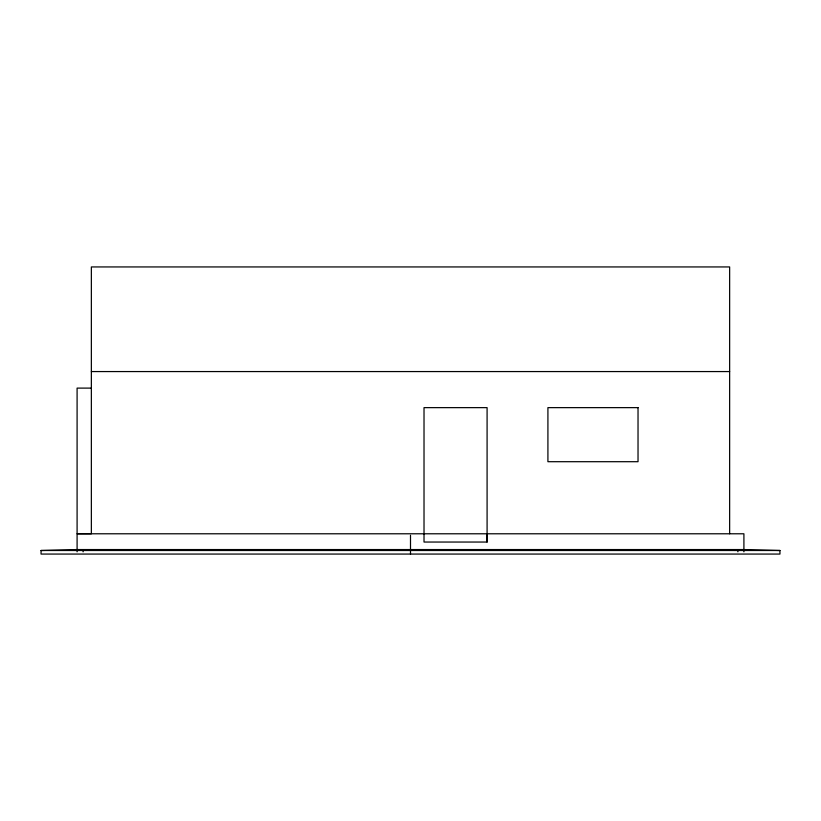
<?xml version="1.0" encoding="UTF-8"?>
<svg xmlns="http://www.w3.org/2000/svg" width="821" height="821" viewBox="0 0 821 821"><rect width="100%" height="100%" fill="white"/><g stroke="black" fill="none" stroke-linecap="round" stroke-linejoin="round"><path stroke-width="1.23" d="M487.089 542.045L487.089 407.637L424.016 407.637L424.016 542.045L487.089 542.045L487.089 533.783M41.05 550.501L77.092 549.557L743.908 549.557L779.95 550.501L779.95 554.062L41.05 554.062L41.05 550.501L779.95 550.501M91.357 371.564L729.643 371.564M91.357 388.107L77.092 388.107L77.092 551.815M743.908 551.815L743.908 533.783L77.092 533.783L91.357 533.773L91.357 266.938L729.643 266.938L729.643 533.763M737.894 549.557L737.894 551.815M734.898 549.557L734.898 550.501M410.5 535.292L410.5 554.062M86.102 549.557L86.102 550.501M83.106 549.557L83.106 551.815M638.03 407.637L547.915 407.637L547.915 461.7L638.03 461.7L638.03 407.637"/></g></svg>
